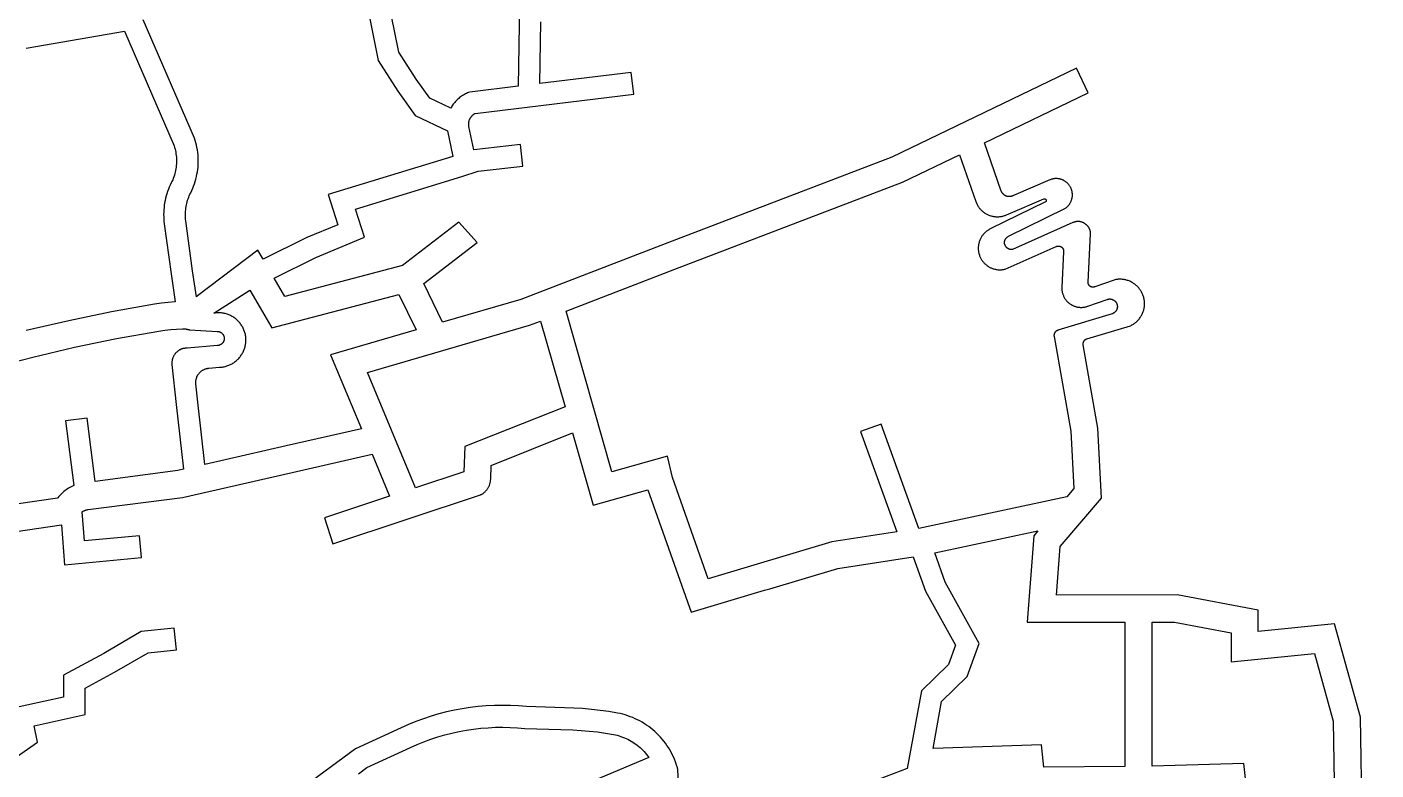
# Model space of a CAD drawing. Header units: millimetres. Extents: x 676447 to 689606, y 7455628 to 7463967.
# Drawn here: x 685181.3 to 685305.2, y 7461174 to 7461242.2 of the extents above; entities that cross this region are included whole.
import ezdxf

# ---------------------------------------------------------------- set-up
doc = ezdxf.new("R2010")
doc.units = ezdxf.units.MM
doc.header["$LTSCALE"] = 0.1
doc.header["$MEASUREMENT"] = 0
doc.layers.add('MUB_QUADRAS', color=7, linetype='Continuous')

msp = doc.modelspace()

# ---------------------------------------------------------------- linework, layer by layer
at = {"layer": 'MUB_QUADRAS', "linetype": 'Continuous'}
for points in [[(685226.54, 7461244.31), (685226.43, 7461236.79), (685221.98, 7461236.25), (685221.88, 7461236.21), (685221.78, 7461236.17), (685221.69, 7461236.13), (685221.59, 7461236.08), (685221.5, 7461236.03), (685221.4, 7461235.98), (685221.31, 7461235.93), (685221.23, 7461235.87), (685221.14, 7461235.8), (685221.05, 7461235.74), (685220.97, 7461235.67), (685220.89, 7461235.6), (685220.82, 7461235.53), (685220.74, 7461235.45), (685220.67, 7461235.37), (685220.6, 7461235.29), (685220.53, 7461235.21), (685220.47, 7461235.13), (685220.41, 7461235.04), (685220.35, 7461234.95), (685220.3, 7461234.86), (685220.25, 7461234.76), (685218.3, 7461235.69), (685217.05, 7461237.44), (685215.47, 7461239.91), (685214.77, 7461243.39)], [(685212.81, 7461242.99), (685213.58, 7461239.15), (685215.39, 7461236.32), (685216.98, 7461234.11), (685219.95, 7461232.69), (685220.44, 7461230.32), (685208.98, 7461226.83), (685209.85, 7461224.06), (685207.01, 7461222.88), (685203.02, 7461220.89), (685202.52, 7461221.74), (685196.99, 7461217.53), (685196.94, 7461217.49), (685196.88, 7461217.45), (685196.53, 7461219.84), (685195.9, 7461224.41), (685195.88, 7461224.56), (685195.87, 7461224.7), (685195.86, 7461224.85), (685195.86, 7461225), (685195.87, 7461225.15), (685195.87, 7461225.3), (685195.89, 7461225.44), (685195.9, 7461225.59), (685195.93, 7461225.74), (685195.96, 7461225.88), (685195.99, 7461226.03), (685196.03, 7461226.17), (685196.07, 7461226.31), (685196.11, 7461226.45), (685196.17, 7461226.59), (685196.22, 7461226.73), (685196.28, 7461226.86), (685196.35, 7461227), (685196.45, 7461227.2), (685196.54, 7461227.41), (685196.62, 7461227.61), (685196.7, 7461227.83), (685196.77, 7461228.04), (685196.83, 7461228.26), (685196.89, 7461228.48), (685196.93, 7461228.7), (685196.97, 7461228.92), (685197, 7461229.14), (685197.03, 7461229.36), (685197.04, 7461229.59), (685197.05, 7461229.81), (685197.05, 7461230.04), (685197.04, 7461230.26), (685197.03, 7461230.49), (685197, 7461230.71), (685196.97, 7461230.94), (685196.93, 7461231.16), (685196.88, 7461231.38), (685196.83, 7461231.6), (685196.77, 7461231.81), (685196.7, 7461232.03), (685191.98, 7461242.89)], [(685303.94, 7461169.27), (685303.79, 7461178.83), (685301.4, 7461187.39), (685294.4, 7461186.69), (685294.4, 7461188.65), (685286.94, 7461190.07), (685275.88, 7461190.05), (685276.21, 7461194.5), (685280.01, 7461198.96), (685279.68, 7461205.39), (685278.33, 7461213.02), (685278.32, 7461213.04), (685278.32, 7461213.06), (685278.32, 7461213.08), (685278.32, 7461213.09), (685278.32, 7461213.11), (685278.32, 7461213.13), (685278.32, 7461213.14), (685278.32, 7461213.16), (685278.32, 7461213.18), (685278.32, 7461213.2), (685278.33, 7461213.21), (685278.33, 7461213.23), (685278.34, 7461213.25), (685278.34, 7461213.26), (685278.35, 7461213.28), (685278.35, 7461213.3), (685278.36, 7461213.31), (685278.37, 7461213.33), (685278.37, 7461213.34), (685278.38, 7461213.36), (685278.39, 7461213.37), (685278.4, 7461213.39), (685278.41, 7461213.4), (685278.42, 7461213.42), (685278.43, 7461213.43), (685278.44, 7461213.44), (685278.45, 7461213.46), (685278.47, 7461213.47), (685278.48, 7461213.48), (685278.49, 7461213.49), (685278.51, 7461213.5), (685278.52, 7461213.51), (685278.53, 7461213.52), (685278.55, 7461213.53), (685278.56, 7461213.54), (685278.58, 7461213.55), (685278.59, 7461213.56), (685278.61, 7461213.57), (685278.62, 7461213.57), (685278.64, 7461213.58), (685278.66, 7461213.59), (685278.67, 7461213.59), (685282.66, 7461214.78), (685282.73, 7461214.82), (685282.8, 7461214.86), (685282.87, 7461214.89), (685282.93, 7461214.94), (685283, 7461214.98), (685283.06, 7461215.03), (685283.12, 7461215.07), (685283.18, 7461215.12), (685283.24, 7461215.18), (685283.3, 7461215.23), (685283.35, 7461215.29), (685283.4, 7461215.34), (685283.45, 7461215.4), (685283.5, 7461215.46), (685283.55, 7461215.53), (685283.59, 7461215.59), (685283.63, 7461215.66), (685283.67, 7461215.72), (685283.71, 7461215.79), (685283.74, 7461215.86), (685283.77, 7461215.93), (685283.8, 7461216.01), (685283.83, 7461216.08), (685283.85, 7461216.15), (685283.88, 7461216.23), (685283.9, 7461216.3), (685283.91, 7461216.38), (685283.93, 7461216.46), (685283.94, 7461216.53), (685283.95, 7461216.61), (685283.95, 7461216.69), (685283.95, 7461216.77), (685283.95, 7461216.84), (685283.95, 7461216.92), (685283.95, 7461217), (685283.94, 7461217.08), (685283.93, 7461217.15), (685283.92, 7461217.23), (685283.9, 7461217.31), (685283.88, 7461217.38), (685283.86, 7461217.46), (685283.84, 7461217.53), (685283.81, 7461217.61), (685283.78, 7461217.68), (685283.75, 7461217.75), (685283.72, 7461217.82), (685283.68, 7461217.89), (685283.64, 7461217.96), (685283.6, 7461218.02), (685283.56, 7461218.09), (685283.51, 7461218.15), (685283.46, 7461218.21), (685283.42, 7461218.27), (685283.36, 7461218.33), (685283.31, 7461218.39), (685283.25, 7461218.44), (685283.2, 7461218.49), (685283.14, 7461218.54), (685283.08, 7461218.59), (685283.01, 7461218.64), (685282.95, 7461218.68), (685282.88, 7461218.72), (685282.82, 7461218.76), (685282.75, 7461218.8), (685282.68, 7461218.84), (685282.61, 7461218.87), (685282.54, 7461218.9), (685282.46, 7461218.93), (685282.39, 7461218.95), (685282.31, 7461218.97), (685282.24, 7461218.99), (685282.16, 7461219.01), (685282.09, 7461219.02), (685282.01, 7461219.03), (685281.93, 7461219.04), (685281.85, 7461219.05), (685281.78, 7461219.05), (685281.7, 7461219.05), (685281.62, 7461219.05), (685281.54, 7461219.05), (685281.47, 7461219.04), (685281.39, 7461219.03), (685281.31, 7461219.02), (685281.24, 7461219), (685281.16, 7461218.98), (685279.38, 7461218.36), (685279.37, 7461218.35), (685279.35, 7461218.35), (685279.34, 7461218.34), (685279.32, 7461218.34), (685279.31, 7461218.34), (685279.29, 7461218.33), (685279.28, 7461218.33), (685279.26, 7461218.33), (685279.25, 7461218.33), (685279.23, 7461218.33), (685279.22, 7461218.33), (685279.2, 7461218.33), (685279.19, 7461218.33), (685279.17, 7461218.33), (685279.16, 7461218.33), (685279.14, 7461218.33), (685279.13, 7461218.33), (685279.11, 7461218.34), (685279.1, 7461218.34), (685279.08, 7461218.35), (685279.07, 7461218.35), (685279.05, 7461218.36), (685279.04, 7461218.36), (685279.02, 7461218.37), (685279.01, 7461218.37), (685279, 7461218.38), (685278.98, 7461218.39), (685278.97, 7461218.4), (685278.96, 7461218.41), (685278.95, 7461218.41), (685278.93, 7461218.42), (685278.92, 7461218.43), (685278.91, 7461218.44), (685278.9, 7461218.45), (685278.89, 7461218.47), (685278.88, 7461218.48), (685278.87, 7461218.49), (685278.86, 7461218.5), (685278.85, 7461218.51), (685278.84, 7461218.53), (685278.84, 7461218.54), (685278.83, 7461218.55), (685278.82, 7461218.57), (685278.81, 7461218.58), (685278.81, 7461218.59), (685278.8, 7461218.61), (685278.8, 7461218.62), (685278.79, 7461218.64), (685278.79, 7461218.65), (685278.78, 7461218.67), (685278.78, 7461218.68), (685278.78, 7461218.7), (685278.78, 7461218.71), (685278.77, 7461218.73), (685278.77, 7461218.74), (685278.77, 7461218.76), (685278.77, 7461218.77), (685278.77, 7461218.79), (685279.01, 7461223.23), (685279, 7461223.27), (685279, 7461223.31), (685279, 7461223.35), (685278.99, 7461223.39), (685278.98, 7461223.43), (685278.97, 7461223.47), (685278.96, 7461223.51), (685278.95, 7461223.55), (685278.94, 7461223.59), (685278.93, 7461223.62), (685278.91, 7461223.66), (685278.89, 7461223.7), (685278.88, 7461223.73), (685278.86, 7461223.77), (685278.84, 7461223.8), (685278.82, 7461223.83), (685278.79, 7461223.87), (685278.77, 7461223.9), (685278.75, 7461223.93), (685278.72, 7461223.96), (685278.69, 7461223.99), (685278.66, 7461224.02), (685278.64, 7461224.05), (685278.61, 7461224.07), (685278.58, 7461224.1), (685278.54, 7461224.12), (685278.51, 7461224.15), (685278.48, 7461224.17), (685278.45, 7461224.19), (685278.41, 7461224.21), (685278.38, 7461224.23), (685278.34, 7461224.25), (685278.3, 7461224.26), (685278.27, 7461224.28), (685278.23, 7461224.29), (685278.19, 7461224.3), (685278.15, 7461224.32), (685278.11, 7461224.33), (685278.08, 7461224.33), (685278.04, 7461224.34), (685278, 7461224.35), (685277.96, 7461224.35), (685277.92, 7461224.36), (685277.88, 7461224.36), (685277.84, 7461224.36), (685277.8, 7461224.36), (685277.76, 7461224.35), (685277.72, 7461224.35), (685277.68, 7461224.35), (685277.64, 7461224.34), (685277.6, 7461224.33), (685277.56, 7461224.32), (685277.52, 7461224.31), (685277.49, 7461224.3), (685277.45, 7461224.29), (685277.41, 7461224.27), (685277.37, 7461224.26), (685271.83, 7461221.78), (685271.81, 7461221.78), (685271.78, 7461221.78), (685271.76, 7461221.78), (685271.74, 7461221.78), (685271.72, 7461221.78), (685271.69, 7461221.78), (685271.67, 7461221.78), (685271.65, 7461221.79), (685271.63, 7461221.79), (685271.61, 7461221.79), (685271.58, 7461221.8), (685271.56, 7461221.81), (685271.54, 7461221.81), (685271.52, 7461221.82), (685271.5, 7461221.83), (685271.48, 7461221.84), (685271.46, 7461221.85), (685271.44, 7461221.86), (685271.42, 7461221.87), (685271.4, 7461221.88), (685271.38, 7461221.89), (685271.36, 7461221.91), (685271.35, 7461221.92), (685271.33, 7461221.93), (685271.31, 7461221.95), (685271.29, 7461221.96), (685271.28, 7461221.98), (685271.26, 7461222), (685271.25, 7461222.01), (685271.24, 7461222.03), (685271.22, 7461222.05), (685271.21, 7461222.07), (685271.2, 7461222.09), (685271.19, 7461222.11), (685271.18, 7461222.13), (685271.17, 7461222.15), (685271.16, 7461222.17), (685271.15, 7461222.19), (685271.14, 7461222.21), (685271.13, 7461222.23), (685271.13, 7461222.25), (685271.12, 7461222.27), (685271.12, 7461222.29), (685271.11, 7461222.32), (685271.11, 7461222.34), (685271.11, 7461222.36), (685271.1, 7461222.38), (685271.1, 7461222.41), (685271.1, 7461222.43), (685271.1, 7461222.45), (685271.1, 7461222.47), (685271.11, 7461222.49), (685271.11, 7461222.52), (685271.11, 7461222.54), (685271.12, 7461222.56), (685271.12, 7461222.58), (685271.13, 7461222.6), (685271.13, 7461222.63), (685271.14, 7461222.65), (685271.15, 7461222.67), (685271.16, 7461222.69), (685271.17, 7461222.71), (685271.18, 7461222.73), (685271.19, 7461222.75), (685271.2, 7461222.77), (685271.21, 7461222.79), (685271.23, 7461222.8), (685271.24, 7461222.82), (685271.25, 7461222.84), (685271.27, 7461222.86), (685271.28, 7461222.87), (685271.3, 7461222.89), (685271.32, 7461222.9), (685271.33, 7461222.92), (685271.35, 7461222.93), (685271.37, 7461222.95), (685271.39, 7461222.96), (685271.4, 7461222.97), (685271.42, 7461222.98), (685271.44, 7461222.99), (685271.46, 7461223), (685276.65, 7461225.56), (685276.69, 7461225.59), (685276.73, 7461225.62), (685276.78, 7461225.65), (685276.82, 7461225.68), (685276.85, 7461225.72), (685276.89, 7461225.75), (685276.93, 7461225.79), (685276.96, 7461225.83), (685276.99, 7461225.87), (685277.03, 7461225.91), (685277.06, 7461225.95), (685277.09, 7461225.99), (685277.11, 7461226.03), (685277.14, 7461226.08), (685277.16, 7461226.12), (685277.19, 7461226.17), (685277.21, 7461226.22), (685277.23, 7461226.26), (685277.25, 7461226.31), (685277.26, 7461226.36), (685277.28, 7461226.41), (685277.29, 7461226.46), (685277.3, 7461226.51), (685277.31, 7461226.56), (685277.32, 7461226.61), (685277.33, 7461226.66), (685277.33, 7461226.72), (685277.33, 7461226.77), (685277.33, 7461226.82), (685277.33, 7461226.87), (685277.33, 7461226.92), (685277.32, 7461226.97), (685277.32, 7461227.02), (685277.31, 7461227.08), (685277.3, 7461227.13), (685277.29, 7461227.18), (685277.27, 7461227.23), (685277.26, 7461227.28), (685277.24, 7461227.32), (685277.22, 7461227.37), (685277.2, 7461227.42), (685277.18, 7461227.47), (685277.16, 7461227.51), (685277.13, 7461227.56), (685277.11, 7461227.6), (685277.08, 7461227.65), (685277.05, 7461227.69), (685277.02, 7461227.73), (685276.98, 7461227.77), (685276.95, 7461227.81), (685276.92, 7461227.85), (685276.88, 7461227.88), (685276.84, 7461227.92), (685276.8, 7461227.95), (685276.76, 7461227.98), (685276.72, 7461228.02), (685276.68, 7461228.04), (685276.64, 7461228.07), (685276.59, 7461228.1), (685276.55, 7461228.13), (685276.5, 7461228.15), (685276.46, 7461228.17), (685276.41, 7461228.19), (685276.36, 7461228.21), (685276.31, 7461228.23), (685276.26, 7461228.24), (685276.21, 7461228.26), (685276.16, 7461228.27), (685276.11, 7461228.28), (685276.06, 7461228.29), (685276.01, 7461228.29), (685275.96, 7461228.3), (685275.91, 7461228.3), (685275.86, 7461228.3), (685275.8, 7461228.3), (685275.75, 7461228.3), (685275.7, 7461228.3), (685275.65, 7461228.29), (685275.6, 7461228.28), (685275.55, 7461228.28), (685275.5, 7461228.26), (685275.45, 7461228.25), (685275.4, 7461228.24), (685275.35, 7461228.22), (685275.3, 7461228.2), (685275.25, 7461228.18), (685271.91, 7461226.76), (685271.89, 7461226.74), (685271.87, 7461226.73), (685271.84, 7461226.72), (685271.82, 7461226.71), (685271.79, 7461226.7), (685271.77, 7461226.69), (685271.74, 7461226.68), (685271.72, 7461226.67), (685271.69, 7461226.67), (685271.67, 7461226.66), (685271.64, 7461226.66), (685271.61, 7461226.65), (685271.59, 7461226.65), (685271.56, 7461226.65), (685271.54, 7461226.65), (685271.51, 7461226.65), (685271.48, 7461226.65), (685271.46, 7461226.65), (685271.43, 7461226.65), (685271.4, 7461226.66), (685271.38, 7461226.66), (685271.35, 7461226.67), (685271.33, 7461226.67), (685271.3, 7461226.68), (685271.28, 7461226.69), (685271.25, 7461226.7), (685271.23, 7461226.71), (685271.2, 7461226.72), (685271.18, 7461226.73), (685271.15, 7461226.74), (685271.13, 7461226.76), (685271.11, 7461226.77), (685271.09, 7461226.79), (685271.07, 7461226.8), (685271.05, 7461226.82), (685271.02, 7461226.83), (685271.01, 7461226.85), (685270.99, 7461226.87), (685270.97, 7461226.89), (685270.95, 7461226.91), (685270.93, 7461226.93), (685270.92, 7461226.95), (685270.9, 7461226.97), (685270.89, 7461226.99), (685270.87, 7461227.02), (685270.86, 7461227.04), (685270.85, 7461227.06), (685270.83, 7461227.09), (685270.82, 7461227.11), (685270.81, 7461227.13), (685270.8, 7461227.16), (685269.25, 7461231.6), (685278.79, 7461236.19), (685277.71, 7461238.45), (685260.75, 7461230.28), (685239.93, 7461222.3), (685239.93, 7461222.3), (685226.68, 7461217.21), (685219.49, 7461215.11), (685217.75, 7461218.67), (685222.67, 7461222.42), (685220.99, 7461224.29), (685215.79, 7461220.32), (685205.01, 7461217.48), (685204.03, 7461219.16), (685207.84, 7461221.06), (685212.31, 7461222.91), (685211.49, 7461225.5), (685221.25, 7461228.48), (685222.76, 7461228.97), (685226.87, 7461229.43), (685226.65, 7461231.42), (685222.35, 7461230.94), (685221.91, 7461233.09), (685221.9, 7461233.13), (685221.9, 7461233.17), (685221.89, 7461233.2), (685221.89, 7461233.24), (685221.89, 7461233.28), (685221.89, 7461233.32), (685221.89, 7461233.36), (685221.89, 7461233.39), (685221.89, 7461233.43), (685221.9, 7461233.47), (685221.9, 7461233.5), (685221.91, 7461233.54), (685221.92, 7461233.58), (685221.93, 7461233.62), (685221.94, 7461233.65), (685221.95, 7461233.69), (685221.96, 7461233.72), (685221.98, 7461233.76), (685221.99, 7461233.79), (685222.01, 7461233.82), (685222.03, 7461233.86), (685222.05, 7461233.89), (685222.07, 7461233.92), (685222.09, 7461233.95), (685222.11, 7461233.98), (685222.14, 7461234.01), (685222.16, 7461234.04), (685222.19, 7461234.07), (685222.21, 7461234.1), (685222.24, 7461234.12), (685222.27, 7461234.15), (685222.3, 7461234.17), (685222.33, 7461234.19), (685222.36, 7461234.22), (685222.39, 7461234.24), (685222.42, 7461234.26), (685222.45, 7461234.28), (685222.49, 7461234.29), (685237.06, 7461236.07), (685236.82, 7461238.06), (685228.43, 7461237.03), (685228.52, 7461242.7)], [(685181.25, 7461240.28), (685190.26, 7461241.84), (685194.83, 7461231.31), (685194.87, 7461231.16), (685194.91, 7461231.01), (685194.95, 7461230.87), (685194.98, 7461230.72), (685195, 7461230.57), (685195.02, 7461230.42), (685195.04, 7461230.26), (685195.05, 7461230.11), (685195.05, 7461229.96), (685195.05, 7461229.81), (685195.04, 7461229.66), (685195.03, 7461229.5), (685195.01, 7461229.35), (685194.99, 7461229.2), (685194.96, 7461229.05), (685194.93, 7461228.9), (685194.9, 7461228.76), (685194.85, 7461228.61), (685194.81, 7461228.47), (685194.75, 7461228.32), (685194.7, 7461228.18), (685194.63, 7461228.04), (685194.57, 7461227.91), (685194.47, 7461227.71), (685194.38, 7461227.52), (685194.3, 7461227.32), (685194.23, 7461227.12), (685194.16, 7461226.91), (685194.1, 7461226.71), (685194.04, 7461226.5), (685194, 7461226.29), (685193.96, 7461226.08), (685193.92, 7461225.87), (685193.9, 7461225.65), (685193.88, 7461225.44), (685193.87, 7461225.22), (685193.86, 7461225.01), (685193.87, 7461224.79), (685193.88, 7461224.58), (685193.89, 7461224.37), (685193.92, 7461224.15), (685194.55, 7461219.55), (685194.93, 7461216.97), (685194.29, 7461216.92), (685193.66, 7461216.85), (685193.03, 7461216.76), (685189.08, 7461216.05), (685185.15, 7461215.25), (685181.25, 7461214.34)], [(685261.22, 7461195.85), (685255.24, 7461194.94), (685243.89, 7461191.55), (685240.59, 7461200.84), (685240.14, 7461202.8), (685235.03, 7461201.38), (685230.83, 7461216.12), (685240.83, 7461219.97), (685261.74, 7461227.98), (685266.96, 7461230.5), (685268.46, 7461226.2), (685268.49, 7461226.13), (685268.52, 7461226.06), (685268.55, 7461226), (685268.58, 7461225.93), (685268.61, 7461225.87), (685268.65, 7461225.81), (685268.69, 7461225.75), (685268.73, 7461225.69), (685268.77, 7461225.63), (685268.81, 7461225.57), (685268.86, 7461225.52), (685268.91, 7461225.46), (685268.96, 7461225.41), (685269.01, 7461225.36), (685269.06, 7461225.31), (685269.12, 7461225.27), (685269.17, 7461225.22), (685269.23, 7461225.18), (685269.29, 7461225.14), (685269.35, 7461225.1), (685269.41, 7461225.06), (685269.48, 7461225.03), (685269.54, 7461225), (685269.61, 7461224.97), (685269.67, 7461224.94), (685269.74, 7461224.92), (685269.81, 7461224.89), (685269.88, 7461224.87), (685269.95, 7461224.85), (685270.02, 7461224.84), (685270.09, 7461224.83), (685270.16, 7461224.81), (685270.23, 7461224.81), (685270.3, 7461224.8), (685270.38, 7461224.8), (685270.45, 7461224.8), (685270.52, 7461224.8), (685270.59, 7461224.8), (685270.66, 7461224.81), (685270.74, 7461224.82), (685270.81, 7461224.83), (685270.88, 7461224.84), (685270.95, 7461224.86), (685271.02, 7461224.88), (685271.09, 7461224.9), (685271.15, 7461224.92), (685271.22, 7461224.95), (685271.29, 7461224.97), (685271.35, 7461225.01), (685271.42, 7461225.04), (685274.7, 7461226.44), (685274.7, 7461226.44), (685274.71, 7461226.44), (685274.71, 7461226.44), (685274.72, 7461226.45), (685274.72, 7461226.45), (685274.73, 7461226.45), (685274.73, 7461226.45), (685274.74, 7461226.45), (685274.74, 7461226.45), (685274.75, 7461226.45), (685274.75, 7461226.45), (685274.76, 7461226.45), (685274.77, 7461226.45), (685274.77, 7461226.45), (685274.78, 7461226.45), (685274.78, 7461226.45), (685274.79, 7461226.45), (685274.79, 7461226.45), (685274.8, 7461226.45), (685274.8, 7461226.44), (685274.81, 7461226.44), (685274.81, 7461226.44), (685274.82, 7461226.44), (685274.82, 7461226.44), (685274.83, 7461226.43), (685274.83, 7461226.43), (685274.84, 7461226.43), (685274.84, 7461226.43), (685274.85, 7461226.42), (685274.85, 7461226.42), (685274.86, 7461226.42), (685274.86, 7461226.41), (685274.87, 7461226.41), (685274.87, 7461226.41), (685274.87, 7461226.4), (685274.88, 7461226.4), (685274.88, 7461226.39), (685274.88, 7461226.39), (685274.89, 7461226.38), (685274.89, 7461226.38), (685274.89, 7461226.38), (685274.9, 7461226.37), (685274.9, 7461226.37), (685274.9, 7461226.36), (685274.9, 7461226.36), (685274.91, 7461226.35), (685274.91, 7461226.35), (685274.91, 7461226.34), (685274.91, 7461226.34), (685274.91, 7461226.33), (685274.91, 7461226.32), (685274.92, 7461226.32), (685274.92, 7461226.31), (685274.92, 7461226.31), (685274.92, 7461226.3), (685274.92, 7461226.3), (685274.92, 7461226.29), (685274.92, 7461226.29), (685274.92, 7461226.28), (685274.92, 7461226.27), (685274.92, 7461226.27), (685274.92, 7461226.26), (685274.92, 7461226.26), (685274.91, 7461226.25), (685274.91, 7461226.25), (685274.91, 7461226.24), (685274.91, 7461226.24), (685274.91, 7461226.23), (685274.91, 7461226.23), (685274.9, 7461226.22), (685274.9, 7461226.22), (685274.9, 7461226.21), (685274.89, 7461226.21), (685274.89, 7461226.2), (685274.89, 7461226.2), (685274.89, 7461226.19), (685274.88, 7461226.19), (685274.88, 7461226.18), (685274.87, 7461226.18), (685269.79, 7461223.68), (685269.73, 7461223.65), (685269.67, 7461223.61), (685269.61, 7461223.58), (685269.55, 7461223.54), (685269.5, 7461223.5), (685269.44, 7461223.46), (685269.39, 7461223.42), (685269.34, 7461223.37), (685269.29, 7461223.32), (685269.24, 7461223.27), (685269.19, 7461223.22), (685269.15, 7461223.17), (685269.1, 7461223.12), (685269.06, 7461223.06), (685269.02, 7461223), (685268.98, 7461222.95), (685268.95, 7461222.89), (685268.92, 7461222.83), (685268.89, 7461222.76), (685268.86, 7461222.7), (685268.83, 7461222.64), (685268.8, 7461222.57), (685268.78, 7461222.51), (685268.76, 7461222.44), (685268.75, 7461222.37), (685268.73, 7461222.31), (685268.72, 7461222.24), (685268.71, 7461222.17), (685268.7, 7461222.1), (685268.69, 7461222.03), (685268.69, 7461221.96), (685268.69, 7461221.9), (685268.69, 7461221.83), (685268.69, 7461221.76), (685268.7, 7461221.69), (685268.71, 7461221.62), (685268.72, 7461221.55), (685268.73, 7461221.48), (685268.75, 7461221.42), (685268.77, 7461221.35), (685268.79, 7461221.28), (685268.81, 7461221.22), (685268.84, 7461221.15), (685268.86, 7461221.09), (685268.89, 7461221.03), (685268.92, 7461220.97), (685268.96, 7461220.91), (685268.99, 7461220.85), (685269.03, 7461220.79), (685269.07, 7461220.73), (685269.11, 7461220.68), (685269.16, 7461220.62), (685269.2, 7461220.57), (685269.25, 7461220.52), (685269.3, 7461220.47), (685269.35, 7461220.43), (685269.4, 7461220.38), (685269.46, 7461220.34), (685269.51, 7461220.3), (685269.57, 7461220.26), (685269.63, 7461220.22), (685269.69, 7461220.18), (685269.75, 7461220.15), (685269.81, 7461220.12), (685269.87, 7461220.09), (685269.94, 7461220.06), (685270, 7461220.04), (685270.07, 7461220.02), (685270.13, 7461220), (685270.2, 7461219.98), (685270.27, 7461219.97), (685270.33, 7461219.95), (685270.4, 7461219.94), (685270.47, 7461219.93), (685270.54, 7461219.93), (685270.61, 7461219.93), (685270.68, 7461219.92), (685270.75, 7461219.93), (685270.82, 7461219.93), (685270.89, 7461219.94), (685270.95, 7461219.95), (685271.02, 7461219.96), (685271.09, 7461219.97), (685271.16, 7461219.99), (685275.83, 7461222.07), (685275.84, 7461222.08), (685275.86, 7461222.08), (685275.88, 7461222.09), (685275.89, 7461222.09), (685275.91, 7461222.1), (685275.93, 7461222.1), (685275.94, 7461222.1), (685275.96, 7461222.11), (685275.98, 7461222.11), (685276, 7461222.11), (685276.01, 7461222.11), (685276.03, 7461222.11), (685276.05, 7461222.11), (685276.06, 7461222.11), (685276.08, 7461222.11), (685276.1, 7461222.11), (685276.12, 7461222.11), (685276.13, 7461222.1), (685276.15, 7461222.1), (685276.17, 7461222.09), (685276.18, 7461222.09), (685276.2, 7461222.08), (685276.22, 7461222.08), (685276.23, 7461222.07), (685276.25, 7461222.06), (685276.26, 7461222.06), (685276.28, 7461222.05), (685276.29, 7461222.04), (685276.31, 7461222.03), (685276.32, 7461222.02), (685276.34, 7461222.01), (685276.35, 7461222), (685276.36, 7461221.99), (685276.38, 7461221.98), (685276.39, 7461221.96), (685276.4, 7461221.95), (685276.41, 7461221.94), (685276.42, 7461221.93), (685276.43, 7461221.91), (685276.44, 7461221.9), (685276.45, 7461221.88), (685276.46, 7461221.87), (685276.47, 7461221.85), (685276.48, 7461221.84), (685276.49, 7461221.82), (685276.49, 7461221.81), (685276.5, 7461221.79), (685276.5, 7461221.77), (685276.51, 7461221.76), (685276.51, 7461221.74), (685276.52, 7461221.72), (685276.52, 7461221.71), (685276.53, 7461221.69), (685276.53, 7461221.67), (685276.53, 7461221.66), (685276.53, 7461221.64), (685276.53, 7461221.62), (685276.53, 7461221.6), (685276.53, 7461221.59), (685276.36, 7461218.34), (685276.36, 7461218.27), (685276.36, 7461218.21), (685276.36, 7461218.15), (685276.37, 7461218.09), (685276.37, 7461218.03), (685276.38, 7461217.97), (685276.39, 7461217.91), (685276.4, 7461217.84), (685276.42, 7461217.78), (685276.44, 7461217.73), (685276.46, 7461217.67), (685276.48, 7461217.61), (685276.5, 7461217.55), (685276.52, 7461217.49), (685276.55, 7461217.44), (685276.58, 7461217.38), (685276.61, 7461217.33), (685276.64, 7461217.28), (685276.68, 7461217.23), (685276.72, 7461217.18), (685276.75, 7461217.13), (685276.79, 7461217.08), (685276.83, 7461217.04), (685276.88, 7461216.99), (685276.92, 7461216.95), (685276.97, 7461216.91), (685277.02, 7461216.87), (685277.06, 7461216.83), (685277.11, 7461216.79), (685277.17, 7461216.76), (685277.22, 7461216.73), (685277.27, 7461216.69), (685277.33, 7461216.67), (685277.38, 7461216.64), (685277.44, 7461216.61), (685277.49, 7461216.59), (685277.55, 7461216.57), (685277.61, 7461216.55), (685277.67, 7461216.53), (685277.73, 7461216.52), (685277.79, 7461216.5), (685277.85, 7461216.49), (685277.91, 7461216.49), (685277.98, 7461216.48), (685278.04, 7461216.47), (685278.1, 7461216.47), (685278.16, 7461216.47), (685278.22, 7461216.47), (685278.28, 7461216.48), (685278.35, 7461216.49), (685278.41, 7461216.49), (685278.47, 7461216.5), (685278.53, 7461216.52), (685278.59, 7461216.53), (685278.65, 7461216.55), (685278.71, 7461216.57), (685278.76, 7461216.59), (685280.52, 7461217.21), (685280.55, 7461217.21), (685280.57, 7461217.22), (685280.59, 7461217.23), (685280.62, 7461217.23), (685280.64, 7461217.24), (685280.66, 7461217.24), (685280.69, 7461217.24), (685280.71, 7461217.25), (685280.74, 7461217.25), (685280.76, 7461217.25), (685280.79, 7461217.25), (685280.81, 7461217.25), (685280.83, 7461217.24), (685280.86, 7461217.24), (685280.88, 7461217.24), (685280.91, 7461217.23), (685280.93, 7461217.23), (685280.95, 7461217.22), (685280.98, 7461217.21), (685281, 7461217.2), (685281.02, 7461217.19), (685281.05, 7461217.18), (685281.07, 7461217.17), (685281.09, 7461217.16), (685281.11, 7461217.15), (685281.13, 7461217.14), (685281.15, 7461217.12), (685281.17, 7461217.11), (685281.19, 7461217.1), (685281.21, 7461217.08), (685281.23, 7461217.06), (685281.25, 7461217.05), (685281.26, 7461217.03), (685281.28, 7461217.01), (685281.3, 7461216.99), (685281.31, 7461216.97), (685281.33, 7461216.95), (685281.34, 7461216.93), (685281.35, 7461216.91), (685281.37, 7461216.89), (685281.38, 7461216.87), (685281.39, 7461216.85), (685281.4, 7461216.83), (685281.41, 7461216.81), (685281.42, 7461216.78), (685281.42, 7461216.76), (685281.43, 7461216.74), (685281.44, 7461216.71), (685281.44, 7461216.69), (685281.45, 7461216.66), (685281.45, 7461216.64), (685281.45, 7461216.62), (685281.46, 7461216.59), (685281.46, 7461216.57), (685281.46, 7461216.54), (685281.46, 7461216.52), (685281.46, 7461216.49), (685281.45, 7461216.47), (685281.45, 7461216.45), (685281.45, 7461216.42), (685281.44, 7461216.4), (685281.44, 7461216.37), (685281.43, 7461216.35), (685281.42, 7461216.33), (685281.41, 7461216.3), (685281.41, 7461216.28), (685281.4, 7461216.26), (685281.39, 7461216.24), (685281.37, 7461216.21), (685281.36, 7461216.19), (685281.35, 7461216.17), (685281.34, 7461216.15), (685281.32, 7461216.13), (685281.31, 7461216.11), (685281.29, 7461216.09), (685281.28, 7461216.07), (685281.26, 7461216.06), (685281.24, 7461216.04), (685281.22, 7461216.02), (685281.21, 7461216.01), (685281.19, 7461215.99), (685281.17, 7461215.98), (685281.15, 7461215.96), (685281.13, 7461215.95), (685281.11, 7461215.94), (685281.08, 7461215.93), (685281.06, 7461215.91), (685281.04, 7461215.9), (685281.02, 7461215.89), (685281, 7461215.89), (685280.97, 7461215.88), (685276, 7461214.37), (685275.98, 7461214.36), (685275.96, 7461214.36), (685275.95, 7461214.35), (685275.93, 7461214.34), (685275.92, 7461214.34), (685275.9, 7461214.33), (685275.89, 7461214.32), (685275.87, 7461214.31), (685275.86, 7461214.3), (685275.84, 7461214.29), (685275.83, 7461214.28), (685275.82, 7461214.27), (685275.8, 7461214.26), (685275.79, 7461214.25), (685275.78, 7461214.23), (685275.77, 7461214.22), (685275.75, 7461214.21), (685275.74, 7461214.19), (685275.73, 7461214.18), (685275.72, 7461214.17), (685275.71, 7461214.15), (685275.71, 7461214.14), (685275.7, 7461214.12), (685275.69, 7461214.11), (685275.68, 7461214.09), (685275.68, 7461214.07), (685275.67, 7461214.06), (685275.66, 7461214.04), (685275.66, 7461214.02), (685275.66, 7461214.01), (685275.65, 7461213.99), (685275.65, 7461213.97), (685275.65, 7461213.96), (685275.64, 7461213.94), (685275.64, 7461213.92), (685275.64, 7461213.91), (685275.64, 7461213.89), (685275.64, 7461213.87), (685275.64, 7461213.85), (685275.64, 7461213.84), (685275.65, 7461213.82), (685275.65, 7461213.8), (685277.19, 7461205.1), (685277.46, 7461199.83), (685276.81, 7461199.06), (685263.23, 7461196.17), (685259.76, 7461205.75), (685257.88, 7461205.07), (685261.22, 7461195.85)], [(685198.48, 7461215.94), (685201.79, 7461218.04), (685203.8, 7461214.58), (685215.46, 7461217.65), (685217.05, 7461214.41), (685209.2, 7461212.12), (685212.04, 7461205.32), (685205.11, 7461203.75), (685197.65, 7461202.05), (685197.01, 7461207.78), (685196.83, 7461209.45), (685196.83, 7461209.49), (685196.82, 7461209.54), (685196.82, 7461209.58), (685196.82, 7461209.63), (685196.82, 7461209.67), (685196.83, 7461209.72), (685196.83, 7461209.76), (685196.84, 7461209.81), (685196.85, 7461209.85), (685196.86, 7461209.9), (685196.87, 7461209.94), (685196.88, 7461209.98), (685196.9, 7461210.03), (685196.91, 7461210.07), (685196.93, 7461210.11), (685196.95, 7461210.15), (685196.97, 7461210.19), (685196.99, 7461210.23), (685197.02, 7461210.27), (685197.04, 7461210.31), (685197.07, 7461210.35), (685197.09, 7461210.38), (685197.12, 7461210.42), (685197.15, 7461210.45), (685197.18, 7461210.48), (685197.21, 7461210.52), (685197.24, 7461210.55), (685197.28, 7461210.58), (685197.31, 7461210.61), (685197.35, 7461210.63), (685197.39, 7461210.66), (685197.42, 7461210.69), (685197.46, 7461210.71), (685197.5, 7461210.73), (685197.54, 7461210.75), (685197.58, 7461210.77), (685197.62, 7461210.79), (685197.66, 7461210.81), (685197.71, 7461210.82), (685197.75, 7461210.84), (685197.79, 7461210.85), (685197.84, 7461210.86), (685197.88, 7461210.87), (685197.93, 7461210.88), (685197.97, 7461210.88), (685198.02, 7461210.89), (685198.99, 7461210.97), (685199.08, 7461210.97), (685199.17, 7461210.98), (685199.25, 7461210.99), (685199.34, 7461211), (685199.43, 7461211.02), (685199.51, 7461211.04), (685199.6, 7461211.06), (685199.68, 7461211.09), (685199.76, 7461211.12), (685199.85, 7461211.15), (685199.93, 7461211.18), (685200.01, 7461211.22), (685200.08, 7461211.26), (685200.16, 7461211.3), (685200.23, 7461211.34), (685200.31, 7461211.39), (685200.38, 7461211.44), (685200.45, 7461211.49), (685200.52, 7461211.55), (685200.58, 7461211.61), (685200.65, 7461211.67), (685200.71, 7461211.73), (685200.77, 7461211.79), (685200.83, 7461211.86), (685200.88, 7461211.92), (685200.94, 7461211.99), (685200.99, 7461212.07), (685201.03, 7461212.14), (685201.08, 7461212.21), (685201.12, 7461212.29), (685201.16, 7461212.37), (685201.2, 7461212.45), (685201.23, 7461212.53), (685201.27, 7461212.61), (685201.29, 7461212.69), (685201.32, 7461212.77), (685201.34, 7461212.86), (685201.36, 7461212.94), (685201.38, 7461213.03), (685201.39, 7461213.12), (685201.4, 7461213.2), (685201.41, 7461213.29), (685201.42, 7461213.38), (685201.42, 7461213.47), (685201.42, 7461213.55), (685201.41, 7461213.64), (685201.41, 7461213.73), (685201.4, 7461213.81), (685201.38, 7461213.9), (685201.37, 7461213.99), (685201.35, 7461214.07), (685201.32, 7461214.16), (685201.3, 7461214.24), (685201.27, 7461214.32), (685201.24, 7461214.4), (685201.2, 7461214.48), (685201.17, 7461214.56), (685201.13, 7461214.64), (685201.09, 7461214.72), (685201.04, 7461214.79), (685200.99, 7461214.87), (685200.94, 7461214.94), (685200.89, 7461215.01), (685200.84, 7461215.08), (685200.78, 7461215.14), (685200.72, 7461215.21), (685200.66, 7461215.27), (685200.59, 7461215.33), (685200.53, 7461215.39), (685200.46, 7461215.44), (685200.39, 7461215.49), (685200.32, 7461215.54), (685200.25, 7461215.59), (685200.17, 7461215.64), (685200.09, 7461215.68), (685200.02, 7461215.72), (685199.94, 7461215.76), (685199.86, 7461215.79), (685199.78, 7461215.82), (685199.69, 7461215.85), (685199.61, 7461215.88), (685199.53, 7461215.9), (685199.44, 7461215.92), (685199.35, 7461215.94), (685199.27, 7461215.95), (685199.18, 7461215.96), (685199.09, 7461215.97), (685199.01, 7461215.97), (685198.92, 7461215.98), (685198.83, 7461215.97), (685198.74, 7461215.97), (685198.66, 7461215.96), (685198.57, 7461215.95), (685198.48, 7461215.94)], [(685217.01, 7461199.9), (685212.58, 7461210.5), (685227.48, 7461214.83), (685228.49, 7461215.22), (685230.73, 7461207.35), (685221.54, 7461203.69), (685221.44, 7461201.37), (685217.01, 7461199.9)], [(685178.04, 7461210.91), (685181.86, 7461211.91), (685185.69, 7461212.81), (685189.55, 7461213.6), (685193.43, 7461214.29), (685193.97, 7461214.37), (685194.52, 7461214.43), (685195.06, 7461214.48), (685195.61, 7461214.51), (685195.64, 7461214.51), (685195.67, 7461214.51), (685195.7, 7461214.51), (685195.73, 7461214.51), (685195.75, 7461214.51), (685195.78, 7461214.51), (685195.81, 7461214.51), (685195.84, 7461214.5), (685195.87, 7461214.5), (685195.89, 7461214.49), (685195.92, 7461214.48), (685195.95, 7461214.48), (685195.99, 7461214.47), (685196.02, 7461214.46), (685196.06, 7461214.45), (685196.1, 7461214.44), (685196.14, 7461214.43), (685196.18, 7461214.43), (685196.22, 7461214.42), (685196.26, 7461214.42), (685198.79, 7461214.27), (685198.81, 7461214.27), (685198.83, 7461214.27), (685198.86, 7461214.27), (685198.88, 7461214.26), (685198.9, 7461214.26), (685198.92, 7461214.25), (685198.95, 7461214.25), (685198.97, 7461214.24), (685198.99, 7461214.23), (685199.01, 7461214.23), (685199.03, 7461214.22), (685199.05, 7461214.21), (685199.07, 7461214.2), (685199.09, 7461214.19), (685199.11, 7461214.17), (685199.13, 7461214.16), (685199.15, 7461214.15), (685199.17, 7461214.14), (685199.19, 7461214.12), (685199.2, 7461214.11), (685199.22, 7461214.09), (685199.24, 7461214.07), (685199.25, 7461214.06), (685199.27, 7461214.04), (685199.28, 7461214.02), (685199.3, 7461214.01), (685199.31, 7461213.99), (685199.32, 7461213.97), (685199.33, 7461213.95), (685199.35, 7461213.93), (685199.36, 7461213.91), (685199.37, 7461213.89), (685199.38, 7461213.87), (685199.38, 7461213.85), (685199.39, 7461213.82), (685199.4, 7461213.8), (685199.4, 7461213.78), (685199.41, 7461213.76), (685199.41, 7461213.74), (685199.42, 7461213.71), (685199.42, 7461213.69), (685199.42, 7461213.67), (685199.42, 7461213.64), (685199.43, 7461213.62), (685199.43, 7461213.6), (685199.42, 7461213.58), (685199.42, 7461213.55), (685199.42, 7461213.53), (685199.42, 7461213.51), (685199.41, 7461213.49), (685199.41, 7461213.46), (685199.4, 7461213.44), (685199.4, 7461213.42), (685199.39, 7461213.4), (685199.38, 7461213.38), (685199.37, 7461213.36), (685199.36, 7461213.33), (685199.35, 7461213.31), (685199.34, 7461213.29), (685199.33, 7461213.27), (685199.32, 7461213.26), (685199.3, 7461213.24), (685199.29, 7461213.22), (685199.28, 7461213.2), (685199.26, 7461213.18), (685199.25, 7461213.17), (685199.23, 7461213.15), (685199.21, 7461213.13), (685199.2, 7461213.12), (685199.18, 7461213.1), (685199.16, 7461213.09), (685199.14, 7461213.08), (685199.12, 7461213.06), (685199.1, 7461213.05), (685199.08, 7461213.04), (685199.06, 7461213.03), (685199.04, 7461213.02), (685199.02, 7461213.01), (685199, 7461213), (685198.98, 7461212.99), (685198.96, 7461212.99), (685198.94, 7461212.98), (685198.91, 7461212.98), (685198.89, 7461212.97), (685198.87, 7461212.97), (685198.85, 7461212.96), (685198.82, 7461212.96), (685196.02, 7461212.72), (685195.97, 7461212.72), (685195.92, 7461212.72), (685195.87, 7461212.72), (685195.83, 7461212.72), (685195.78, 7461212.71), (685195.73, 7461212.7), (685195.69, 7461212.69), (685195.64, 7461212.68), (685195.6, 7461212.67), (685195.55, 7461212.65), (685195.51, 7461212.64), (685195.46, 7461212.62), (685195.42, 7461212.6), (685195.38, 7461212.58), (685195.33, 7461212.56), (685195.29, 7461212.54), (685195.25, 7461212.51), (685195.21, 7461212.49), (685195.18, 7461212.46), (685195.14, 7461212.43), (685195.1, 7461212.4), (685195.07, 7461212.37), (685195.03, 7461212.34), (685195, 7461212.3), (685194.97, 7461212.27), (685194.94, 7461212.23), (685194.91, 7461212.19), (685194.88, 7461212.16), (685194.85, 7461212.12), (685194.83, 7461212.08), (685194.8, 7461212.04), (685194.78, 7461212), (685194.76, 7461211.95), (685194.74, 7461211.91), (685194.72, 7461211.87), (685194.7, 7461211.82), (685194.69, 7461211.78), (685194.67, 7461211.73), (685194.66, 7461211.69), (685194.65, 7461211.64), (685194.64, 7461211.59), (685194.64, 7461211.55), (685194.63, 7461211.5), (685194.63, 7461211.45), (685194.62, 7461211.41), (685194.62, 7461211.36), (685194.62, 7461211.31), (685194.63, 7461211.26), (685194.63, 7461211.22), (685195.02, 7461207.56), (685195.69, 7461201.6), (685195.16, 7461201.48), (685187.58, 7461200.49), (685186.84, 7461206.31), (685184.85, 7461206.05), (685185.61, 7461200.1), (685185.49, 7461200.05), (685185.37, 7461199.99), (685185.26, 7461199.93), (685185.14, 7461199.86), (685185.03, 7461199.79), (685184.92, 7461199.72), (685184.81, 7461199.64), (685184.71, 7461199.56), (685184.61, 7461199.47), (685184.51, 7461199.38), (685184.42, 7461199.29), (685184.33, 7461199.19), (685184.24, 7461199.1), (685184.15, 7461198.99), (685184.15, 7461198.99), (685184.15, 7461198.98), (685184.14, 7461198.98), (685184.14, 7461198.98), (685184.13, 7461198.97), (685184.13, 7461198.97), (685184.12, 7461198.96), (685170.6, 7461196.98)], [(685179.29, 7461195.73), (685184.47, 7461196.49), (685184.76, 7461192.83), (685191.83, 7461193.51), (685191.64, 7461195.5), (685186.59, 7461195.02), (685186.38, 7461197.69), (685186.42, 7461197.71), (685186.45, 7461197.73), (685186.49, 7461197.75), (685186.53, 7461197.77), (685186.57, 7461197.79), (685186.61, 7461197.81), (685186.64, 7461197.82), (685186.68, 7461197.84), (685186.72, 7461197.85), (685186.76, 7461197.86), (685186.81, 7461197.87), (685186.85, 7461197.88), (685186.89, 7461197.89), (685186.93, 7461197.89), (685195.6, 7461199.02), (685205.67, 7461201.31), (685213.01, 7461202.98), (685214.62, 7461199.12), (685208.63, 7461197.14), (685209.4, 7461194.76), (685222.96, 7461199.24), (685223.01, 7461199.27), (685223.06, 7461199.29), (685223.12, 7461199.32), (685223.16, 7461199.36), (685223.21, 7461199.39), (685223.26, 7461199.43), (685223.3, 7461199.46), (685223.35, 7461199.5), (685223.39, 7461199.54), (685223.43, 7461199.58), (685223.47, 7461199.62), (685223.51, 7461199.67), (685223.55, 7461199.71), (685223.58, 7461199.76), (685223.62, 7461199.81), (685223.65, 7461199.86), (685223.68, 7461199.91), (685223.71, 7461199.96), (685223.73, 7461200.01), (685223.76, 7461200.06), (685223.78, 7461200.12), (685223.8, 7461200.17), (685223.82, 7461200.23), (685223.84, 7461200.28), (685223.86, 7461200.34), (685223.87, 7461200.4), (685223.88, 7461200.45), (685223.89, 7461200.51), (685223.9, 7461200.57), (685223.9, 7461200.63), (685223.91, 7461200.69), (685223.96, 7461201.96), (685231.42, 7461204.94), (685233.31, 7461198.31), (685238.34, 7461199.7), (685242.33, 7461188.48), (685249.06, 7461190.49)], [(685282.16, 7461183.22), (685282.16, 7461181.93), (685282.16, 7461174.31), (685274.7, 7461174.24), (685274.49, 7461176.28), (685264.54, 7461175.95), (685265.31, 7461180.26), (685267.66, 7461182.57), (685268.78, 7461185.59), (685265.66, 7461191.23), (685264.7, 7461193.93), (685274.16, 7461195.94), (685273.78, 7461195.5), (685273.18, 7461187.55), (685282.15, 7461187.56), (685282.16, 7461183.22)], [(685249.06, 7461190.49), (685249.55, 7461190.63), (685255.79, 7461192.5), (685262.72, 7461193.55), (685263.83, 7461190.4), (685266.59, 7461185.43), (685265.94, 7461183.68), (685263.46, 7461181.24), (685262.17, 7461174.1), (685257.67, 7461172.39)], [(685284.65, 7461187.57), (685286.71, 7461187.57), (685291.9, 7461186.58), (685291.9, 7461183.92), (685299.56, 7461184.69), (685301.29, 7461178.46), (685301.48, 7461167.26), (685305.22, 7461166.42), (685304.3, 7461151.14), (685301.95, 7461151.38), (685302.42, 7461157.47), (685297.59, 7461165.11), (685294.14, 7461164.8), (685293.08, 7461174.58), (685284.66, 7461174.33), (685284.65, 7461187.57)], [(685176.65, 7461172.61), (685182.29, 7461176.53), (685181.98, 7461178.04), (685186.67, 7461179.07), (685186.67, 7461181.49), (685189.36, 7461182.95), (685192.43, 7461184.74), (685195.04, 7461185), (685194.84, 7461186.99), (685191.8, 7461186.69), (685188.38, 7461184.69), (685184.67, 7461182.68), (685184.67, 7461180.68), (685179.62, 7461179.57)], [(685241.24, 7461170.62), (685241.09, 7461174.05), (685241.02, 7461174.28), (685240.95, 7461174.51), (685240.87, 7461174.74), (685240.78, 7461174.96), (685240.68, 7461175.18), (685240.58, 7461175.4), (685240.47, 7461175.62), (685240.35, 7461175.83), (685240.23, 7461176.03), (685240.09, 7461176.24), (685239.95, 7461176.43), (685239.81, 7461176.62), (685239.65, 7461176.81), (685239.5, 7461176.99), (685239.33, 7461177.17), (685239.16, 7461177.34), (685238.98, 7461177.5), (685238.8, 7461177.66), (685238.61, 7461177.82), (685238.42, 7461177.96), (685238.22, 7461178.1), (685238.02, 7461178.23), (685237.82, 7461178.36), (685237.6, 7461178.48), (685237.39, 7461178.59), (685237.17, 7461178.69), (685236.95, 7461178.79), (685236.73, 7461178.87), (685236.5, 7461178.95), (685236.27, 7461179.03), (685236.04, 7461179.09), (685235.8, 7461179.15), (685235.56, 7461179.2), (685234.76, 7461179.34), (685233.96, 7461179.45), (685233.15, 7461179.54), (685232.34, 7461179.61), (685231.53, 7461179.65), (685227.18, 7461179.8), (685226.45, 7461179.86), (685225.71, 7461179.89), (685224.97, 7461179.91), (685224.24, 7461179.89), (685223.5, 7461179.86), (685222.76, 7461179.8), (685222.03, 7461179.71), (685221.3, 7461179.6), (685220.58, 7461179.46), (685219.86, 7461179.31), (685219.14, 7461179.12), (685218.43, 7461178.92), (685217.73, 7461178.69), (685217.04, 7461178.43), (685216.36, 7461178.16), (685215.68, 7461177.86), (685211.5, 7461175.92), (685204.04, 7461170.45)], [(685211.77, 7461173.63), (685212.52, 7461174.19), (685216.53, 7461176.04), (685217.14, 7461176.32), (685217.77, 7461176.57), (685218.4, 7461176.8), (685219.04, 7461177.01), (685219.69, 7461177.2), (685220.34, 7461177.37), (685221, 7461177.51), (685221.67, 7461177.63), (685222.33, 7461177.73), (685223, 7461177.81), (685223.68, 7461177.86), (685224.35, 7461177.9), (685225.02, 7461177.91), (685225.7, 7461177.89), (685226.37, 7461177.86), (685227.05, 7461177.8), (685231.46, 7461177.65), (685232.21, 7461177.61), (685232.96, 7461177.55), (685233.71, 7461177.47), (685234.45, 7461177.36), (685235.19, 7461177.23), (685235.36, 7461177.2), (685235.53, 7461177.16), (685235.7, 7461177.11), (685235.86, 7461177.06), (685236.02, 7461177), (685236.18, 7461176.94), (685236.34, 7461176.87), (685236.5, 7461176.8), (685236.65, 7461176.72), (685236.8, 7461176.63), (685236.95, 7461176.54), (685237.09, 7461176.45), (685237.23, 7461176.35), (685237.37, 7461176.25), (685237.51, 7461176.14), (685237.64, 7461176.03), (685237.76, 7461175.91), (685237.89, 7461175.79), (685238, 7461175.66), (685238.12, 7461175.53), (685238.23, 7461175.4), (685238.33, 7461175.26), (685238.43, 7461175.12), (685230.49, 7461171.78)]]:
    msp.add_lwpolyline(points, dxfattribs=at)

doc.saveas('drawing.dxf')
